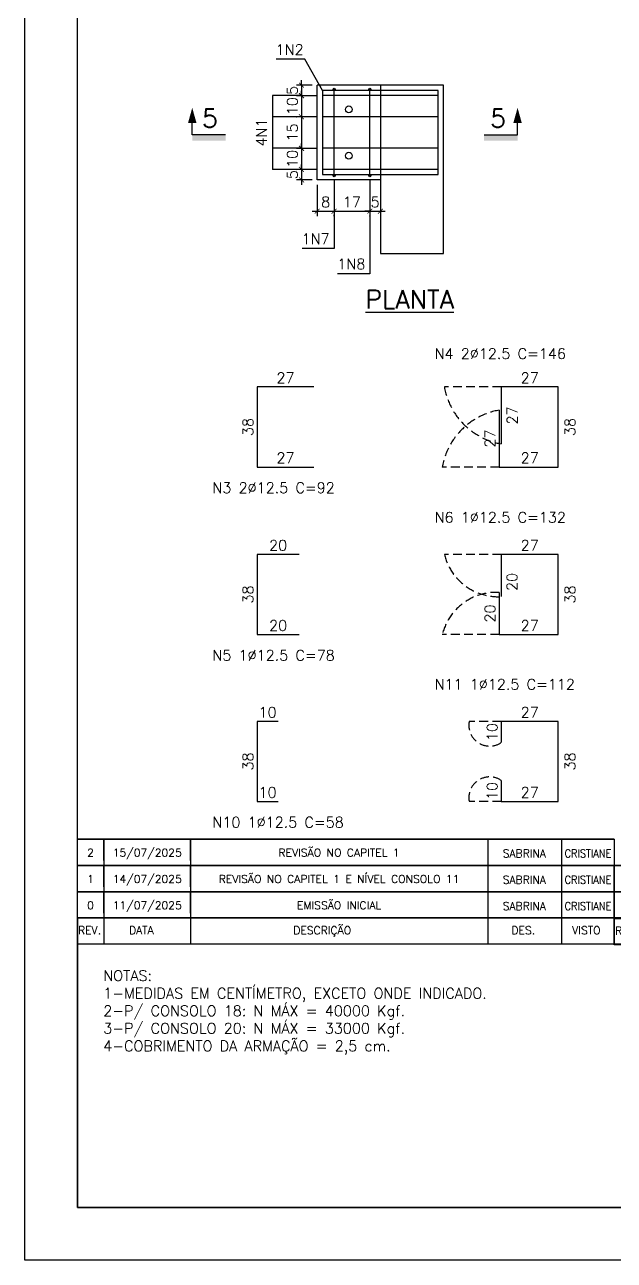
# Model space of a CAD drawing. Header units: centimetres. Extents: x 1658 to 27871, y 8240 to 11444.
# Drawn here: x 12168 to 13008, y 8294 to 10054 of the extents above; entities that cross this region are included whole.
import ezdxf
from ezdxf.enums import TextEntityAlignment as Align

# ---------------------------------------------------------------- set-up
doc = ezdxf.new("R2010")
doc.units = ezdxf.units.CM
doc.header["$LTSCALE"] = 50
doc.header["$MEASUREMENT"] = 0
doc.header["$PDMODE"] = 67
doc.linetypes.add('HIDDEN', pattern=[0.375, 0.25, -0.125])
for name, color, linetype in [('FORMATO-PRECON', 2, 'Continuous'), ('HACHURAS-PRECON', 1, 'Continuous'), ('IND- CORTE-PRECON', 4, 'Continuous'), ('LINHA-01-PRECON', 1, 'Continuous'), ('LINHA-02-PRECON', 2, 'Continuous'), ('LINHA-04-PRECON', 4, 'Continuous'), ('TEXTO-35-PRECON', 5, 'Continuous'), ('X1', 2, 'Continuous')]:
    doc.layers.add(name, color=color, linetype=linetype)
doc.styles.add('PRECON-ROMANS', font='romans.shx')
doc.styles.add('ROMANS', font='ROMANS.SHX', dxfattribs={"oblique": 15, "height": 3})
doc.styles.get("Standard").update_dxf_attribs({"font": 'romans.shx'})
doc.dimstyles.new('ESC50-50', dxfattribs={"dimscale": 50, "dimtxt": 0.2, "dimasz": 0.15, "dimexe": 0.15, "dimexo": 0.15, "dimgap": 0.08, "dimtad": 1, "dimdec": 1, "dimzin": 12, "dimdsep": 46, "dimtxsty": 'Standard', "dimblk": 'ARCHTICK', "dimcen": 0.09, "dimdle": 0.15, "dimclrd": 256, "dimclre": 256, "dimclrt": 2, "dimazin": 3, "dimtfac": 1, "dimtdec": 1, "dimtmove": 1, "dimatfit": 2, "dimfxl": 0.15, "dimtolj": 1, "dimtzin": 0, "dimarcsym": 0})
doc.dimstyles.new('ESC75-25', dxfattribs={"dimscale": 0, "dimtxt": 15, "dimasz": 7, "dimexe": 7, "dimexo": 7, "dimgap": 5.5, "dimtad": 1, "dimdec": 1, "dimlfac": 0.333333, "dimdsep": 46, "dimtxsty": 'Standard', "dimblk": 'ARCHTICK', "dimcen": 0.1, "dimdle": 7, "dimclrd": 256, "dimclre": 256, "dimclrt": 2, "dimadec": 0, "dimazin": 0, "dimtfac": 1, "dimtdec": 1, "dimtix": 1, "dimtmove": 2, "dimatfit": 3, "dimfxl": 1, "dimarcsym": 0})

# ---------------------------------------------------------------- blocks, each defined once
blk = doc.blocks.new('A$C2E607E54')
at = {"layer": 'FORMATO-PRECON'}
blk.add_lwpolyline([(0, 4200), (2970, 4200), (2970, 0), (0, 0)], close=True, dxfattribs=at)
at = {"layer": 'FORMATO-PRECON', "color": 6}
blk.add_lwpolyline([(100, 3950), (2870, 3950), (2870, 100), (100, 100)], close=True, dxfattribs=at)
blk = doc.blocks.new('A$C6E105C5C')
at = {"layer": 'FORMATO-PRECON', "color": 6}
for q in [(1020, 50), (0, 0)]:
    blk.add_line((0, 50), q, dxfattribs=at)
at = {"layer": 'FORMATO-PRECON', "color": 3}
blk.add_lwpolyline([(0, 50), (1020, 50), (1020, 0), (0, 0)], close=True, dxfattribs=at)
at = {"layer": 'FORMATO-PRECON', "color": 1}
for points in [[(50, 50), (50, 0)], [(215, 50), (215, 0)], [(780, 50), (780, 0)], [(920, 50), (920, 0)]]:
    blk.add_lwpolyline(points, dxfattribs=at)
at = {"layer": 'FORMATO-PRECON', "style": 'ROMANS'}
for s, p in [('REV.', (1.3, 19.2)), ('DATA', (98.1, 19.2)), ('DESCRIÇÃO', (410.2, 19.2)), ('DES.', (824.6, 19.2)), ('VISTO', (940, 19.2))]:
    blk.add_text(s, height=15, dxfattribs=at).set_placement(p)
blk = doc.blocks.new('REV-A3-V')
at = {"layer": 'FORMATO-PRECON', "color": 1}
for p, q in [((780, 50), (780, 9.1)), ((920, 50), (920, 9.1))]:
    blk.add_line(p, q, dxfattribs=at)
for points in [[(1020, 50), (0, 50)], [(50, 9.1), (50, 50)], [(50, 50), (50, 0)], [(215, 9.1), (215, 50)], [(215, 50), (215, 0)], [(780, 50), (780, 0)], [(920, 50), (920, 0)]]:
    blk.add_lwpolyline(points, dxfattribs=at)
blk.add_lwpolyline([(1020, 0), (0, 0), (0, 50), (1020, 50)], close=True, dxfattribs=at)
at = {"layer": 'FORMATO-PRECON', "color": 2, "style": 'PRECON-ROMANS', "flags": 12}
for p in [(24.8, 24), (132.8, 24), (497.2, 24)]:
    blk.add_attdef('X', text='', height=15, dxfattribs=at).set_placement(p, align=Align.MIDDLE_CENTER)
at = {"layer": 'FORMATO-PRECON', "style": 'PRECON-ROMANS', "flags": 12}
for p in [(849.1, 22.6), (970, 22.6)]:
    blk.add_attdef('X', text='', height=15, dxfattribs=at).set_placement(p, align=Align.MIDDLE_CENTER)
blk = doc.blocks.new('_ArchTick')
at = {"color": 0, "linetype": 'ByBlock', "const_width": 0.15}
blk.add_lwpolyline([(-0.5, -0.5), (0.5, 0.5)], dxfattribs=at)
blk = doc.blocks.new('*D369')
at = {"layer": 'Defpoints', "color": 0, "transparency": 16777216}
for p in [(12585.1, 9967.6), (12562.7, 9952.6), (12592.6, 9952.6)]:
    blk.add_point(p, dxfattribs=at)
at = {"layer": 'LINHA-01-PRECON', "lineweight": -2, "transparency": 16777216}
for p, q in [((12578.1, 9967.6), (12555.7, 9967.6)), ((12562.7, 9967.6), (12562.7, 9974.6)), ((12562.7, 9967.6), (12562.7, 9952.6)), ((12585.6, 9952.6), (12555.7, 9952.6)), ((12562.7, 9952.6), (12562.7, 9945.6))]:
    blk.add_line(p, q, dxfattribs=at)
at = {"layer": 'LINHA-01-PRECON', "lineweight": -2, "transparency": 16777216, "xscale": 7, "yscale": 7, "zscale": 7}
for p, rotation in [((12562.7, 9967.6), 270), ((12562.7, 9952.6), 90)]:
    blk.add_blockref('_ArchTick', p, dxfattribs=dict(at, rotation=rotation))
at = {"layer": 'LINHA-01-PRECON', "color": 2, "transparency": 16777216, "insert": (12549.7, 9960.1), "char_height": 15, "attachment_point": 5, "rotation": 90}
blk.add_mtext('5', dxfattribs=at)
blk = doc.blocks.new('*D362')
at = {"layer": 'Defpoints', "color": 0, "transparency": 16777216}
for p in [(12592.6, 9952.6), (12562.7, 9922.6), (12592.6, 9922.6)]:
    blk.add_point(p, dxfattribs=at)
at = {"layer": 'LINHA-01-PRECON', "lineweight": -2, "transparency": 16777216}
for p, q in [((12585.6, 9952.6), (12555.7, 9952.6)), ((12562.7, 9952.6), (12562.7, 9959.6)), ((12562.7, 9952.6), (12562.7, 9922.6)), ((12585.6, 9922.6), (12555.7, 9922.6)), ((12562.7, 9922.6), (12562.7, 9915.6))]:
    blk.add_line(p, q, dxfattribs=at)
at = {"layer": 'LINHA-01-PRECON', "lineweight": -2, "transparency": 16777216, "xscale": 7, "yscale": 7, "zscale": 7}
for p, rotation in [((12562.7, 9952.6), 270), ((12562.7, 9922.6), 90)]:
    blk.add_blockref('_ArchTick', p, dxfattribs=dict(at, rotation=rotation))
at = {"layer": 'LINHA-01-PRECON', "color": 2, "transparency": 16777216, "insert": (12549.7, 9937.6), "char_height": 15, "attachment_point": 5, "rotation": 90}
blk.add_mtext('10', dxfattribs=at)
blk = doc.blocks.new('*D363')
at = {"layer": 'Defpoints', "color": 0, "transparency": 16777216}
for p in [(12592.6, 9847.6), (12562.7, 9832.6), (12585.1, 9832.6)]:
    blk.add_point(p, dxfattribs=at)
at = {"layer": 'LINHA-01-PRECON', "lineweight": -2, "transparency": 16777216}
for p, q in [((12562.7, 9847.6), (12562.7, 9854.6)), ((12585.6, 9847.6), (12555.7, 9847.6)), ((12562.7, 9847.6), (12562.7, 9832.6)), ((12578.1, 9832.6), (12555.7, 9832.6)), ((12562.7, 9832.6), (12562.7, 9825.6))]:
    blk.add_line(p, q, dxfattribs=at)
at = {"layer": 'LINHA-01-PRECON', "lineweight": -2, "transparency": 16777216, "xscale": 7, "yscale": 7, "zscale": 7}
for p, rotation in [((12562.7, 9847.6), 270), ((12562.7, 9832.6), 90)]:
    blk.add_blockref('_ArchTick', p, dxfattribs=dict(at, rotation=rotation))
at = {"layer": 'LINHA-01-PRECON', "color": 2, "transparency": 16777216, "insert": (12549.7, 9840.1), "char_height": 15, "attachment_point": 5, "rotation": 90}
blk.add_mtext('5', dxfattribs=at)
blk = doc.blocks.new('*D359')
at = {"layer": 'Defpoints', "color": 0, "transparency": 16777216}
for p in [(12609.1, 9838.6), (12585.1, 9832.6), (12609.1, 9788.1)]:
    blk.add_point(p, dxfattribs=at)
at = {"layer": 'LINHA-01-PRECON', "lineweight": -2, "transparency": 16777216}
for p, q in [((12585.1, 9825.6), (12585.1, 9781.1)), ((12609.1, 9831.6), (12609.1, 9781.1)), ((12578.1, 9788.1), (12616.1, 9788.1))]:
    blk.add_line(p, q, dxfattribs=at)
at = {"layer": 'LINHA-01-PRECON', "lineweight": -2, "transparency": 16777216, "xscale": 7, "yscale": 7, "zscale": 7, "rotation": 180}
blk.add_blockref('_ArchTick', (12585.1, 9788.1), dxfattribs=at)
at = {"layer": 'LINHA-01-PRECON', "lineweight": -2, "transparency": 16777216, "xscale": 7, "yscale": 7, "zscale": 7}
blk.add_blockref('_ArchTick', (12609.1, 9788.1), dxfattribs=at)
at = {"layer": 'LINHA-01-PRECON', "color": 2, "transparency": 16777216, "insert": (12597.1, 9801.1), "char_height": 15, "attachment_point": 5}
blk.add_mtext('8', dxfattribs=at)
blk = doc.blocks.new('*D360')
at = {"layer": 'Defpoints', "color": 0, "transparency": 16777216}
for p in [(12609.1, 9838.6), (12660.1, 9838.6), (12660.1, 9788.1)]:
    blk.add_point(p, dxfattribs=at)
at = {"layer": 'LINHA-01-PRECON', "lineweight": -2, "transparency": 16777216}
for p, q in [((12609.1, 9831.6), (12609.1, 9781.1)), ((12660.1, 9831.6), (12660.1, 9781.1)), ((12602.1, 9788.1), (12667.1, 9788.1))]:
    blk.add_line(p, q, dxfattribs=at)
at = {"layer": 'LINHA-01-PRECON', "lineweight": -2, "transparency": 16777216, "xscale": 7, "yscale": 7, "zscale": 7, "rotation": 180}
blk.add_blockref('_ArchTick', (12609.1, 9788.1), dxfattribs=at)
at = {"layer": 'LINHA-01-PRECON', "lineweight": -2, "transparency": 16777216, "xscale": 7, "yscale": 7, "zscale": 7}
blk.add_blockref('_ArchTick', (12660.1, 9788.1), dxfattribs=at)
at = {"layer": 'LINHA-01-PRECON', "color": 2, "transparency": 16777216, "insert": (12634.6, 9801.1), "char_height": 15, "attachment_point": 5}
blk.add_mtext('17', dxfattribs=at)
blk = doc.blocks.new('*D361')
at = {"layer": 'Defpoints', "color": 0, "transparency": 16777216}
for p in [(12660.1, 9838.6), (12675.1, 9788.1), (12675.1, 9788.1)]:
    blk.add_point(p, dxfattribs=at)
at = {"layer": 'LINHA-01-PRECON', "lineweight": -2, "transparency": 16777216}
for p, q in [((12660.1, 9831.6), (12660.1, 9781.1)), ((12660.1, 9788.1), (12653.1, 9788.1)), ((12660.1, 9788.1), (12675.1, 9788.1)), ((12675.1, 9788.1), (12682.1, 9788.1))]:
    blk.add_line(p, q, dxfattribs=at)
at = {"layer": 'LINHA-01-PRECON', "lineweight": -2, "transparency": 16777216, "xscale": 7, "yscale": 7, "zscale": 7}
blk.add_blockref('_ArchTick', (12660.1, 9788.1), dxfattribs=at)
at = {"layer": 'LINHA-01-PRECON', "lineweight": -2, "transparency": 16777216, "xscale": 7, "yscale": 7, "zscale": 7, "rotation": 180}
blk.add_blockref('_ArchTick', (12675.1, 9788.1), dxfattribs=at)
at = {"layer": 'LINHA-01-PRECON', "color": 2, "transparency": 16777216, "insert": (12667.6, 9801.1), "char_height": 15, "attachment_point": 5}
blk.add_mtext('5', dxfattribs=at)
blk = doc.blocks.new('IND-CORTE-')
at = {"layer": 'IND- CORTE-PRECON', "color": 1}
for p, q in [((-11.2, 63.5), (-33.6, 63.5)), ((-11.2, 0), (-11.2, 63.5))]:
    blk.add_line(p, q, dxfattribs=at)
for points in [[(-33.6, 71.5), (-62.5, 63.5), (-33.6, 55.4)], [(0, 0), (-11.2, 0), (0, 63.5), (-11.2, 63.5)]]:
    blk.add_solid(points, dxfattribs=at)
at = {"layer": 'IND- CORTE-PRECON', "linetype": 'Continuous', "style": 'ROMANS', "flags": 8}
blk.add_attdef('B', (-57.7, 9.1), '', height=35, dxfattribs=at)
blk = doc.blocks.new('*D355')
at = {"layer": 'Defpoints', "color": 0, "linetype": 'Continuous', "transparency": 16777216}
for p in [(12499.4, 9537.7), (12580.4, 9537.7), (12580.4, 9537.7)]:
    blk.add_point(p, dxfattribs=at)
at = {"layer": 'LINHA-01-PRECON', "color": 2, "linetype": 'Continuous', "transparency": 16777216, "insert": (12539.9, 9550.7), "char_height": 15, "attachment_point": 5}
blk.add_mtext('27', dxfattribs=at)
blk = doc.blocks.new('*D356')
at = {"layer": 'Defpoints', "color": 0, "linetype": 'Continuous', "transparency": 16777216}
for p in [(12499.4, 9537.7), (12499.4, 9423.7), (12499.4, 9423.7)]:
    blk.add_point(p, dxfattribs=at)
at = {"layer": 'LINHA-01-PRECON', "color": 2, "linetype": 'Continuous', "transparency": 16777216, "insert": (12486.4, 9480.7), "char_height": 15, "attachment_point": 5, "rotation": 90}
blk.add_mtext('38', dxfattribs=at)
blk = doc.blocks.new('*D341')
at = {"layer": 'Defpoints', "color": 0, "linetype": 'Continuous', "transparency": 16777216}
for p in [(12499.4, 9423.7), (12580.4, 9423.7), (12580.4, 9423.7)]:
    blk.add_point(p, dxfattribs=at)
at = {"layer": 'LINHA-01-PRECON', "color": 2, "linetype": 'Continuous', "transparency": 16777216, "insert": (12539.9, 9436.7), "char_height": 15, "attachment_point": 5}
blk.add_mtext('27', dxfattribs=at)
blk = doc.blocks.new('*D342')
at = {"layer": 'Defpoints', "color": 0, "linetype": 'Continuous', "transparency": 16777216}
for p in [(12847.3, 9537.7), (12928.3, 9537.7), (12928.3, 9537.7)]:
    blk.add_point(p, dxfattribs=at)
at = {"layer": 'LINHA-01-PRECON', "color": 2, "linetype": 'Continuous', "transparency": 16777216, "insert": (12887.8, 9550.7), "char_height": 15, "attachment_point": 5}
blk.add_mtext('27', dxfattribs=at)
blk = doc.blocks.new('*D343')
at = {"layer": 'Defpoints', "color": 0, "linetype": 'Continuous', "transparency": 16777216}
for p in [(12928.3, 9537.7), (12928.3, 9423.7), (12928.3, 9423.7)]:
    blk.add_point(p, dxfattribs=at)
at = {"layer": 'LINHA-01-PRECON', "color": 2, "linetype": 'Continuous', "transparency": 16777216, "insert": (12945.2, 9480.7), "char_height": 15, "attachment_point": 5, "rotation": 90}
blk.add_mtext('38', dxfattribs=at)
blk = doc.blocks.new('*D344')
at = {"layer": 'Defpoints', "color": 0, "linetype": 'Continuous', "transparency": 16777216}
for p in [(12847.3, 9423.7), (12847.3, 9423.7), (12928.3, 9423.7)]:
    blk.add_point(p, dxfattribs=at)
at = {"layer": 'LINHA-01-PRECON', "color": 2, "linetype": 'Continuous', "transparency": 16777216, "insert": (12887.8, 9436.7), "char_height": 15, "attachment_point": 5}
blk.add_mtext('27', dxfattribs=at)
blk = doc.blocks.new('*D345')
at = {"layer": 'Defpoints', "color": 0, "linetype": 'Continuous', "transparency": 16777216}
for p in [(12844.3, 9504.7), (12844.3, 9423.7), (12844.3, 9423.7)]:
    blk.add_point(p, dxfattribs=at)
at = {"layer": 'LINHA-01-PRECON', "color": 2, "linetype": 'Continuous', "transparency": 16777216, "insert": (12831.3, 9464.2), "char_height": 15, "attachment_point": 5, "rotation": 90}
blk.add_mtext('27', dxfattribs=at)
blk = doc.blocks.new('*D346')
at = {"layer": 'Defpoints', "color": 0, "linetype": 'Continuous', "transparency": 16777216}
for p in [(12847.3, 9537.7), (12847.3, 9456.7), (12847.3, 9456.7)]:
    blk.add_point(p, dxfattribs=at)
at = {"layer": 'LINHA-01-PRECON', "color": 2, "linetype": 'Continuous', "transparency": 16777216, "insert": (12862.9, 9497.2), "char_height": 15, "attachment_point": 5, "rotation": 90}
blk.add_mtext('27', dxfattribs=at)
blk = doc.blocks.new('*D347')
at = {"layer": 'Defpoints', "color": 0, "linetype": 'Continuous', "transparency": 16777216}
for p in [(12499.4, 9299.1), (12559.4, 9299.1), (12559.4, 9299.1)]:
    blk.add_point(p, dxfattribs=at)
at = {"layer": 'LINHA-01-PRECON', "color": 2, "linetype": 'Continuous', "transparency": 16777216, "insert": (12529.4, 9312.1), "char_height": 15, "attachment_point": 5}
blk.add_mtext('20', dxfattribs=at)
blk = doc.blocks.new('*D348')
at = {"layer": 'Defpoints', "color": 0, "linetype": 'Continuous', "transparency": 16777216}
for p in [(12499.4, 9299.1), (12499.4, 9185.1), (12499.4, 9185.1)]:
    blk.add_point(p, dxfattribs=at)
at = {"layer": 'LINHA-01-PRECON', "color": 2, "linetype": 'Continuous', "transparency": 16777216, "insert": (12486.4, 9242.1), "char_height": 15, "attachment_point": 5, "rotation": 90}
blk.add_mtext('38', dxfattribs=at)
blk = doc.blocks.new('*D349')
at = {"layer": 'Defpoints', "color": 0, "linetype": 'Continuous', "transparency": 16777216}
for p in [(12499.4, 9185.1), (12559.4, 9185.1), (12559.4, 9185.1)]:
    blk.add_point(p, dxfattribs=at)
at = {"layer": 'LINHA-01-PRECON', "color": 2, "linetype": 'Continuous', "transparency": 16777216, "insert": (12529.4, 9198.1), "char_height": 15, "attachment_point": 5}
blk.add_mtext('20', dxfattribs=at)
blk = doc.blocks.new('*D350')
at = {"layer": 'Defpoints', "color": 0, "linetype": 'Continuous', "transparency": 16777216}
for p in [(12847.3, 9299.1), (12928.3, 9299.1), (12928.3, 9299.1)]:
    blk.add_point(p, dxfattribs=at)
at = {"layer": 'LINHA-01-PRECON', "color": 2, "linetype": 'Continuous', "transparency": 16777216, "insert": (12887.8, 9312.1), "char_height": 15, "attachment_point": 5}
blk.add_mtext('27', dxfattribs=at)
blk = doc.blocks.new('*D351')
at = {"layer": 'Defpoints', "color": 0, "linetype": 'Continuous', "transparency": 16777216}
for p in [(12928.3, 9299.1), (12928.3, 9185.1), (12928.3, 9185.1)]:
    blk.add_point(p, dxfattribs=at)
at = {"layer": 'LINHA-01-PRECON', "color": 2, "linetype": 'Continuous', "transparency": 16777216, "insert": (12945.2, 9242.1), "char_height": 15, "attachment_point": 5, "rotation": 90}
blk.add_mtext('38', dxfattribs=at)
blk = doc.blocks.new('*D352')
at = {"layer": 'Defpoints', "color": 0, "linetype": 'Continuous', "transparency": 16777216}
for p in [(12847.3, 9185.1), (12847.3, 9185.1), (12928.3, 9185.1)]:
    blk.add_point(p, dxfattribs=at)
at = {"layer": 'LINHA-01-PRECON', "color": 2, "linetype": 'Continuous', "transparency": 16777216, "insert": (12887.8, 9198.1), "char_height": 15, "attachment_point": 5}
blk.add_mtext('27', dxfattribs=at)
blk = doc.blocks.new('*D353')
at = {"layer": 'Defpoints', "color": 0, "linetype": 'Continuous', "transparency": 16777216}
for p in [(12844.3, 9245.1), (12844.3, 9185.1), (12844.3, 9185.1)]:
    blk.add_point(p, dxfattribs=at)
at = {"layer": 'LINHA-01-PRECON', "color": 2, "linetype": 'Continuous', "transparency": 16777216, "insert": (12831.3, 9215.1), "char_height": 15, "attachment_point": 5, "rotation": 90}
blk.add_mtext('20', dxfattribs=at)
blk = doc.blocks.new('*D354')
at = {"layer": 'Defpoints', "color": 0, "linetype": 'Continuous', "transparency": 16777216}
for p in [(12847.3, 9299.1), (12847.3, 9239.1), (12847.3, 9239.1)]:
    blk.add_point(p, dxfattribs=at)
at = {"layer": 'LINHA-01-PRECON', "color": 2, "linetype": 'Continuous', "transparency": 16777216, "insert": (12862.6, 9260.1), "char_height": 15, "attachment_point": 5, "rotation": 90}
blk.add_mtext('20', dxfattribs=at)
blk = doc.blocks.new('*D370')
at = {"layer": 'Defpoints', "color": 0, "transparency": 16777216}
for p in [(12592.6, 9922.6), (12562.7, 9877.6), (12592.6, 9877.6)]:
    blk.add_point(p, dxfattribs=at)
at = {"layer": 'LINHA-01-PRECON', "lineweight": -2, "transparency": 16777216}
for p, q in [((12562.7, 9929.6), (12562.7, 9870.6)), ((12585.6, 9922.6), (12555.7, 9922.6)), ((12585.6, 9877.6), (12555.7, 9877.6))]:
    blk.add_line(p, q, dxfattribs=at)
at = {"layer": 'LINHA-01-PRECON', "lineweight": -2, "transparency": 16777216, "xscale": 7, "yscale": 7, "zscale": 7}
for p, rotation in [((12562.7, 9922.6), 90), ((12562.7, 9877.6), 270)]:
    blk.add_blockref('_ArchTick', p, dxfattribs=dict(at, rotation=rotation))
at = {"layer": 'LINHA-01-PRECON', "color": 2, "transparency": 16777216, "insert": (12549.7, 9900.1), "char_height": 15, "attachment_point": 5, "rotation": 90}
blk.add_mtext('15', dxfattribs=at)
blk = doc.blocks.new('*D371')
at = {"layer": 'Defpoints', "color": 0, "transparency": 16777216}
for p in [(12592.6, 9877.6), (12562.7, 9847.6), (12592.6, 9847.6)]:
    blk.add_point(p, dxfattribs=at)
at = {"layer": 'LINHA-01-PRECON', "lineweight": -2, "transparency": 16777216}
for p, q in [((12585.6, 9877.6), (12555.7, 9877.6)), ((12562.7, 9877.6), (12562.7, 9884.6)), ((12562.7, 9877.6), (12562.7, 9847.6)), ((12585.6, 9847.6), (12555.7, 9847.6)), ((12562.7, 9847.6), (12562.7, 9840.6))]:
    blk.add_line(p, q, dxfattribs=at)
at = {"layer": 'LINHA-01-PRECON', "lineweight": -2, "transparency": 16777216, "xscale": 7, "yscale": 7, "zscale": 7}
for p, rotation in [((12562.7, 9877.6), 270), ((12562.7, 9847.6), 90)]:
    blk.add_blockref('_ArchTick', p, dxfattribs=dict(at, rotation=rotation))
at = {"layer": 'LINHA-01-PRECON', "color": 2, "transparency": 16777216, "insert": (12549.7, 9862.6), "char_height": 15, "attachment_point": 5, "rotation": 90}
blk.add_mtext('10', dxfattribs=at)
blk = doc.blocks.new('*D524')
at = {"layer": 'Defpoints', "color": 0, "linetype": 'Continuous', "transparency": 16777216}
for p in [(12499.4, 9061.3), (12529.4, 9061.3), (12529.4, 9061.3)]:
    blk.add_point(p, dxfattribs=at)
at = {"layer": 'LINHA-01-PRECON', "color": 2, "linetype": 'Continuous', "transparency": 16777216, "insert": (12514.4, 9074.3), "char_height": 15, "attachment_point": 5}
blk.add_mtext('10', dxfattribs=at)
blk = doc.blocks.new('*D525')
at = {"layer": 'Defpoints', "color": 0, "linetype": 'Continuous', "transparency": 16777216}
for p in [(12499.4, 9061.3), (12499.4, 8947.3), (12499.4, 8947.3)]:
    blk.add_point(p, dxfattribs=at)
at = {"layer": 'LINHA-01-PRECON', "color": 2, "linetype": 'Continuous', "transparency": 16777216, "insert": (12486.4, 9004.3), "char_height": 15, "attachment_point": 5, "rotation": 90}
blk.add_mtext('38', dxfattribs=at)
blk = doc.blocks.new('*D526')
at = {"layer": 'Defpoints', "color": 0, "linetype": 'Continuous', "transparency": 16777216}
for p in [(12499.4, 8947.3), (12529.4, 8947.3), (12529.4, 8947.3)]:
    blk.add_point(p, dxfattribs=at)
at = {"layer": 'LINHA-01-PRECON', "color": 2, "linetype": 'Continuous', "transparency": 16777216, "insert": (12514.4, 8960.3), "char_height": 15, "attachment_point": 5}
blk.add_mtext('10', dxfattribs=at)
blk = doc.blocks.new('*D527')
at = {"layer": 'Defpoints', "color": 0, "linetype": 'Continuous', "transparency": 16777216}
for p in [(12847.3, 9061.3), (12928.3, 9061.3), (12928.3, 9061.3)]:
    blk.add_point(p, dxfattribs=at)
at = {"layer": 'LINHA-01-PRECON', "color": 2, "linetype": 'Continuous', "transparency": 16777216, "insert": (12887.8, 9074.3), "char_height": 15, "attachment_point": 5}
blk.add_mtext('27', dxfattribs=at)
blk = doc.blocks.new('*D528')
at = {"layer": 'Defpoints', "color": 0, "linetype": 'Continuous', "transparency": 16777216}
for p in [(12928.3, 9061.3), (12928.3, 8947.3), (12928.3, 8947.3)]:
    blk.add_point(p, dxfattribs=at)
at = {"layer": 'LINHA-01-PRECON', "color": 2, "linetype": 'Continuous', "transparency": 16777216, "insert": (12945.2, 9004.3), "char_height": 15, "attachment_point": 5, "rotation": 90}
blk.add_mtext('38', dxfattribs=at)
blk = doc.blocks.new('*D529')
at = {"layer": 'Defpoints', "color": 0, "linetype": 'Continuous', "transparency": 16777216}
for p in [(12847.3, 8947.3), (12847.3, 8947.3), (12928.3, 8947.3)]:
    blk.add_point(p, dxfattribs=at)
at = {"layer": 'LINHA-01-PRECON', "color": 2, "linetype": 'Continuous', "transparency": 16777216, "insert": (12887.8, 8960.3), "char_height": 15, "attachment_point": 5}
blk.add_mtext('27', dxfattribs=at)
blk = doc.blocks.new('*D530')
at = {"layer": 'Defpoints', "color": 0, "linetype": 'Continuous', "transparency": 16777216}
for p in [(12847.3, 8977.3), (12847.3, 8947.3), (12847.3, 8947.3)]:
    blk.add_point(p, dxfattribs=at)
at = {"layer": 'LINHA-01-PRECON', "color": 2, "linetype": 'Continuous', "transparency": 16777216, "insert": (12834.3, 8962.3), "char_height": 15, "attachment_point": 5, "rotation": 90}
blk.add_mtext('10', dxfattribs=at)
blk = doc.blocks.new('*D531')
at = {"layer": 'Defpoints', "color": 0, "linetype": 'Continuous', "transparency": 16777216}
for p in [(12847.3, 9061.3), (12847.3, 9031.3), (12847.3, 9031.3)]:
    blk.add_point(p, dxfattribs=at)
at = {"layer": 'LINHA-01-PRECON', "color": 2, "linetype": 'Continuous', "transparency": 16777216, "insert": (12834.3, 9046.3), "char_height": 15, "attachment_point": 5, "rotation": 90}
blk.add_mtext('10', dxfattribs=at)

msp = doc.modelspace()

# ---------------------------------------------------------------- hatches: boundary and pattern name
at = {"layer": 'LINHA-01-PRECON', "linetype": 'Continuous'}
h = msp.add_hatch(color=256, dxfattribs=at)
h.dxf.hatch_style = 1
edge = h.paths.add_edge_path()
edge.add_arc((12609.13, 9961.62), 1.5, 0, 360)
h = msp.add_hatch(color=256, dxfattribs=at)
h.dxf.hatch_style = 1
edge = h.paths.add_edge_path()
edge.add_arc((12660.13, 9961.62), 1.5, 0, 360)
h = msp.add_hatch(color=256, dxfattribs=at)
h.dxf.hatch_style = 1
edge = h.paths.add_edge_path()
edge.add_arc((12609.13, 9838.62), 1.5, 0, 360)
h = msp.add_hatch(color=256, dxfattribs=at)
h.dxf.hatch_style = 1
edge = h.paths.add_edge_path()
edge.add_arc((12660.13, 9838.62), 1.5, 0, 360)

# ---------------------------------------------------------------- linework, layer by layer
at = {"layer": 'FORMATO-PRECON', "color": 6}
msp.add_lwpolyline([(14320.86, 8743.94), (12243.36, 8743.94), (12243.36, 8368.94), (14320.86, 8368.94)], close=True, dxfattribs=at)
at = {"layer": 'LINHA-01-PRECON', "linetype": 'HIDDEN'}
for p, q in [((12847.32, 9537.72), (12766.32, 9537.72)), ((12844.32, 9423.72), (12763.32, 9423.72)), ((12847.32, 9299.13), (12766.32, 9299.13)), ((12844.32, 9185.13), (12763.32, 9185.13)), ((12847.32, 9061.32), (12801.57, 9061.32)), ((12847.32, 8947.32), (12801.57, 8947.32))]:
    msp.add_line(p, q, dxfattribs=at)
at = {"layer": 'LINHA-01-PRECON', "linetype": 'Continuous'}
for centre in [(12609.13, 9961.62), (12660.13, 9961.62), (12609.13, 9838.62), (12660.13, 9838.62)]:
    msp.add_circle(centre, 1.5, dxfattribs=at)
at = {"layer": 'LINHA-01-PRECON', "linetype": 'HIDDEN'}
for centre, radius, start, end in [((12864.42, 9554.83), 99.59, 189.89105, 260.10895), ((12861.42, 9406.61), 99.59, 99.89105, 170.10895), ((12843.15, 9318.18), 79.16, 193.92471, 273.01758), ((12840.15, 9166.08), 79.16, 86.98242, 166.07529), ((12830.8, 9056.01), 29.71, 169.70561, 303.78463), ((12830.8, 8952.63), 29.71, 56.21537, 190.29439)]:
    msp.add_arc(centre, radius, start, end, dxfattribs=at)
at = {"layer": 'LINHA-02-PRECON'}
for p, q in [((12675.13, 9967.62), (12585.13, 9967.62)), ((12585.13, 9832.62), (12585.13, 9967.62)), ((12675.13, 9967.62), (12675.13, 9727.62)), ((12765.13, 9967.62), (12675.13, 9967.62)), ((12765.13, 9727.62), (12765.13, 9967.62)), ((12675.13, 9832.62), (12585.13, 9832.62)), ((12675.13, 9727.62), (12765.13, 9727.62)), ((12765.13, 9727.62), (12765.13, 9727.62))]:
    msp.add_line(p, q, dxfattribs=at)
for centre in [(12630.13, 9933.12), (12630.13, 9867.12)]:
    msp.add_circle(centre, 4.8, dxfattribs=at)
at = {"layer": 'LINHA-04-PRECON'}
for p, q in [((12609.13, 9840.12), (12609.13, 9960.12)), ((12660.13, 9840.12), (12660.13, 9960.12)), ((12757.63, 9952.62), (12592.63, 9952.62)), ((12757.63, 9922.62), (12592.63, 9922.62)), ((12757.63, 9877.62), (12592.63, 9877.62)), ((12757.63, 9847.62), (12592.63, 9847.62))]:
    msp.add_line(p, q, dxfattribs=at)
msp.add_lwpolyline([(12757.63, 9960.12), (12592.63, 9960.12), (12592.63, 9840.12), (12757.63, 9840.12)], close=True, dxfattribs=at)
for points in [[(12580.43, 9537.72), (12499.43, 9537.72), (12499.43, 9423.72), (12580.43, 9423.72)], [(12844.32, 9504.72), (12844.32, 9423.72), (12928.32, 9423.72), (12928.32, 9537.72), (12847.32, 9537.72), (12847.32, 9456.72)], [(12559.43, 9299.13), (12499.43, 9299.13), (12499.43, 9185.13), (12559.43, 9185.13)], [(12844.32, 9245.13), (12844.32, 9185.13), (12928.32, 9185.13), (12928.32, 9299.13), (12847.32, 9299.13), (12847.32, 9239.13)], [(12529.43, 9061.32), (12499.43, 9061.32), (12499.43, 8947.32), (12529.43, 8947.32)], [(12847.32, 8977.32), (12847.32, 8947.32), (12928.32, 8947.32), (12928.32, 9061.32), (12847.32, 9061.32), (12847.32, 9031.32)]]:
    msp.add_lwpolyline(points, dxfattribs=at)

# ---------------------------------------------------------------- block references
at = {"color": 1}
ref = msp.add_blockref('REV-A3-V', (12243.36, 8856.44), dxfattribs=dict(at, xscale=0.749999976233481, yscale=0.749999976233481, zscale=0.749999976233481))
ref.add_attrib('X', '2', dxfattribs={"layer": 'FORMATO-PRECON', "color": 2, "height": 11.25, "rotation": 360, "style": 'PRECON-ROMANS', "flags": 12}).set_placement((12261.92, 8874.46), align=Align.MIDDLE_CENTER)
ref.add_attrib('X', '15/07/2025', dxfattribs={"layer": 'FORMATO-PRECON', "color": 2, "height": 11.25, "rotation": 360, "style": 'PRECON-ROMANS', "flags": 12}).set_placement((12342.94, 8874.46), align=Align.MIDDLE_CENTER)
ref.add_attrib('X', 'REVISÃO NO CAPITEL 1', dxfattribs={"layer": 'FORMATO-PRECON', "color": 2, "height": 11.25, "rotation": 360, "style": 'PRECON-ROMANS', "flags": 12}).set_placement((12616.27, 8874.46), align=Align.MIDDLE_CENTER)
ref.add_attrib('X', 'SABRINA', dxfattribs={"layer": 'FORMATO-PRECON', "height": 11.25, "rotation": 360, "style": 'PRECON-ROMANS', "flags": 12}).set_placement((12880.2, 8873.36), align=Align.MIDDLE_CENTER)
ref.add_attrib('X', 'CRISTIANE', dxfattribs={"layer": 'FORMATO-PRECON', "height": 11.25, "rotation": 360, "style": 'PRECON-ROMANS', "width": 0.9, "flags": 12}).set_placement((12970.88, 8873.36), align=Align.MIDDLE_CENTER)
ref = msp.add_blockref('REV-A3-V', (12243.36, 8818.94), dxfattribs=dict(at, xscale=0.749999976233481, yscale=0.749999976233481, zscale=0.749999976233481, rotation=359.9999999942736))
ref.add_attrib('X', '1', dxfattribs={"layer": 'FORMATO-PRECON', "color": 2, "height": 11.25, "rotation": 360, "style": 'PRECON-ROMANS', "flags": 12}).set_placement((12261.92, 8836.96), align=Align.MIDDLE_CENTER)
ref.add_attrib('X', '14/07/2025', dxfattribs={"layer": 'FORMATO-PRECON', "color": 2, "height": 11.25, "rotation": 360, "style": 'PRECON-ROMANS', "flags": 12}).set_placement((12342.94, 8836.96), align=Align.MIDDLE_CENTER)
ref.add_attrib('X', 'REVISÃO NO CAPITEL 1 E NÍVEL CONSOLO 11', dxfattribs={"layer": 'FORMATO-PRECON', "color": 2, "height": 11.25, "rotation": 360, "style": 'PRECON-ROMANS', "flags": 12}).set_placement((12616.27, 8836.96), align=Align.MIDDLE_CENTER)
ref.add_attrib('X', 'SABRINA', dxfattribs={"layer": 'FORMATO-PRECON', "height": 11.25, "rotation": 360, "style": 'PRECON-ROMANS', "flags": 12}).set_placement((12880.2, 8835.86), align=Align.MIDDLE_CENTER)
ref.add_attrib('X', 'CRISTIANE', dxfattribs={"layer": 'FORMATO-PRECON', "height": 11.25, "rotation": 360, "style": 'PRECON-ROMANS', "width": 0.9, "flags": 12}).set_placement((12970.88, 8835.86), align=Align.MIDDLE_CENTER)
ref = msp.add_blockref('REV-A3-V', (13008.36, 8818.94), dxfattribs=dict(at, xscale=0.749999976233481, yscale=0.749999976233481, zscale=0.749999976233481))
ref.add_attrib('X', '4', dxfattribs={"layer": 'FORMATO-PRECON', "color": 2, "height": 11.25, "rotation": 360, "style": 'PRECON-ROMANS', "flags": 12}).set_placement((13026.92, 8836.96), align=Align.MIDDLE_CENTER)
ref.add_attrib('X', '21/07/2025', dxfattribs={"layer": 'FORMATO-PRECON', "color": 2, "height": 11.25, "rotation": 360, "style": 'PRECON-ROMANS', "flags": 12}).set_placement((13107.94, 8836.96), align=Align.MIDDLE_CENTER)
ref.add_attrib('X', 'REVISÃO NA FOLHA 8/8', dxfattribs={"layer": 'FORMATO-PRECON', "color": 2, "height": 11.25, "rotation": 360, "style": 'PRECON-ROMANS', "flags": 12}).set_placement((13381.27, 8836.96), align=Align.MIDDLE_CENTER)
ref.add_attrib('X', 'SABRINA', dxfattribs={"layer": 'FORMATO-PRECON', "height": 11.25, "rotation": 360, "style": 'PRECON-ROMANS', "flags": 12}).set_placement((13645.2, 8835.86), align=Align.MIDDLE_CENTER)
ref.add_attrib('X', 'KARLA', dxfattribs={"layer": 'FORMATO-PRECON', "height": 11.25, "rotation": 360, "style": 'PRECON-ROMANS', "width": 0.9, "flags": 12}).set_placement((13735.88, 8835.86), align=Align.MIDDLE_CENTER)
ref = msp.add_blockref('REV-A3-V', (12243.36, 8781.44), dxfattribs=dict(at, xscale=0.749999976233481, yscale=0.749999976233481, zscale=0.749999976233481, rotation=359.9999999942736))
ref.add_attrib('X', '0', dxfattribs={"layer": 'FORMATO-PRECON', "color": 2, "height": 11.25, "rotation": 360, "style": 'PRECON-ROMANS', "flags": 12}).set_placement((12261.92, 8799.46), align=Align.MIDDLE_CENTER)
ref.add_attrib('X', '11/07/2025', dxfattribs={"layer": 'FORMATO-PRECON', "color": 2, "height": 11.25, "rotation": 360, "style": 'PRECON-ROMANS', "flags": 12}).set_placement((12342.94, 8799.46), align=Align.MIDDLE_CENTER)
ref.add_attrib('X', 'EMISSÃO INICIAL', dxfattribs={"layer": 'FORMATO-PRECON', "color": 2, "height": 11.25, "rotation": 360, "style": 'PRECON-ROMANS', "flags": 12}).set_placement((12616.27, 8799.46), align=Align.MIDDLE_CENTER)
ref.add_attrib('X', 'SABRINA', dxfattribs={"layer": 'FORMATO-PRECON', "height": 11.25, "rotation": 360, "style": 'PRECON-ROMANS', "flags": 12}).set_placement((12880.2, 8798.36), align=Align.MIDDLE_CENTER)
ref.add_attrib('X', 'CRISTIANE', dxfattribs={"layer": 'FORMATO-PRECON', "height": 11.25, "rotation": 360, "style": 'PRECON-ROMANS', "width": 0.9, "flags": 12}).set_placement((12970.88, 8798.36), align=Align.MIDDLE_CENTER)
ref = msp.add_blockref('REV-A3-V', (13008.36, 8781.44), dxfattribs=dict(at, xscale=0.749999976233481, yscale=0.749999976233481, zscale=0.749999976233481))
ref.add_attrib('X', '3', dxfattribs={"layer": 'FORMATO-PRECON', "color": 2, "height": 11.25, "rotation": 360, "style": 'PRECON-ROMANS', "flags": 12}).set_placement((13026.92, 8799.46), align=Align.MIDDLE_CENTER)
ref.add_attrib('X', '18/07/2025', dxfattribs={"layer": 'FORMATO-PRECON', "color": 2, "height": 11.25, "rotation": 360, "style": 'PRECON-ROMANS', "flags": 12}).set_placement((13107.94, 8799.46), align=Align.MIDDLE_CENTER)
ref.add_attrib('X', 'REVISÃO NA FOLHA 6/8 E 8/8', dxfattribs={"layer": 'FORMATO-PRECON', "color": 2, "height": 11.25, "rotation": 360, "style": 'PRECON-ROMANS', "flags": 12}).set_placement((13381.27, 8799.46), align=Align.MIDDLE_CENTER)
ref.add_attrib('X', 'FERNANDA', dxfattribs={"layer": 'FORMATO-PRECON', "height": 11.25, "rotation": 360, "style": 'PRECON-ROMANS', "flags": 12}).set_placement((13645.2, 8798.36), align=Align.MIDDLE_CENTER)
ref.add_attrib('X', 'ANDREIA', dxfattribs={"layer": 'FORMATO-PRECON', "height": 11.25, "rotation": 360, "style": 'PRECON-ROMANS', "width": 0.9, "flags": 12}).set_placement((13735.88, 8798.36), align=Align.MIDDLE_CENTER)
at = {"color": 1, "xscale": 0.749999976233481, "yscale": 0.749999976233481, "zscale": 0.749999976233481, "rotation": 359.9999999942736}
msp.add_blockref('A$C6E105C5C', (12243.36, 8743.94), dxfattribs=at)
at = {"color": 1, "xscale": 0.749999976233481, "yscale": 0.749999976233481, "zscale": 0.749999976233481}
msp.add_blockref('A$C6E105C5C', (13008.36, 8743.19), dxfattribs=at)
at = {"layer": 'HACHURAS-PRECON', "xscale": 0.7499999999999996, "yscale": 0.7499999999999996, "zscale": 0.7499999999999996}
msp.add_blockref('A$C2E607E54', (12168.36, 8293.94), dxfattribs=at)
at = {"layer": 'TEXTO-35-PRECON', "linetype": 'ByBlock'}
ref = msp.add_blockref('IND-CORTE-', (12454.67, 9888.45), dxfattribs=dict(at, xscale=-0.75, yscale=0.75, zscale=0.75, rotation=90))
ref.add_attrib('B', '5', (12421, 9907.36), dxfattribs={"layer": 'IND- CORTE-PRECON', "color": 5, "linetype": 'Continuous', "height": 26.25, "style": 'ROMANS', "flags": 8})
ref = msp.add_blockref('IND-CORTE-', (12822.94, 9888.45), dxfattribs=dict(at, xscale=0.75, yscale=0.75, zscale=0.75, rotation=270))
ref.add_attrib('B', '5', (12831.61, 9907.36), dxfattribs={"layer": 'IND- CORTE-PRECON', "color": 5, "linetype": 'Continuous', "height": 26.25, "style": 'ROMANS', "flags": 8})

# ---------------------------------------------------------------- texts
at = {"layer": 'LINHA-01-PRECON', "color": 2, "linetype": 'Continuous', "char_height": 15, "attachment_point": 5}
for s, insert in [('1N2', (12545.82, 10018.1)), ('1N7', (12582.74, 9748.77)), ('1N8', (12633.74, 9712.96))]:
    msp.add_mtext(s, dxfattribs=dict(at, insert=insert))
at = {"layer": 'LINHA-01-PRECON', "color": 2, "linetype": 'Continuous', "insert": (12505.75, 9900.12), "char_height": 15, "attachment_point": 5, "rotation": 90}
msp.add_mtext('4N1', dxfattribs=at)
at = {"layer": 'LINHA-01-PRECON', "color": 4, "insert": (12716.73, 9662.59), "char_height": 26.25, "attachment_point": 5}
msp.add_mtext('{\\LPLANTA}', dxfattribs=at)
at = {"layer": 'LINHA-01-PRECON', "color": 2, "insert": (12280.28, 8706.77), "char_height": 15, "attachment_point": 1}
msp.add_mtext('\\A1;{\\C3;NOTAS:\\P}1-MEDIDAS EM CENTÍMETRO, EXCETO ONDE INDICADO.{\\H2.02381x; }\\P2-P/ CONSOLO 18: N MÁX = 40000 Kgf.{\\H1.84921x; }\\P3-P/ CONSOLO 20: N MÁX = 33000 Kgf.{\\H1.90741x; }\\P4-COBRIMENTO DA ARMAÇÃO = 2,5 cm.{\\H1.88801x; }', dxfattribs=at)
at = {"layer": 'X1', "style": 'PRECON-ROMANS'}
for s, p in [('N4 2%%C12.5 C=146', (12752.32, 9577.73)), ('N3 2%%C12.5 C=92', (12435.84, 9386.69)), ('N6 1%%C12.5 C=132', (12752.32, 9344.62)), ('N5 1%%C12.5 C=78', (12435.84, 9148.1)), ('N11 1%%C12.5 C=112', (12752.32, 9106.81)), ('N10 1%%C12.5 C=58', (12435.84, 8910.29))]:
    msp.add_text(s, height=15, dxfattribs=at).set_placement(p)

# ---------------------------------------------------------------- dimensions: what is measured, and where the dimension line sits
at = {"layer": 'LINHA-01-PRECON'}
for base, p1, p2, picture, middle in [((12562.75, 9952.62), (12585.13, 9967.62), (12592.63, 9952.62), '*D369', (12549.75, 9960.12)), ((12562.75, 9922.62), (12592.63, 9952.62), (12592.63, 9922.62), '*D362', (12549.75, 9937.62)), ((12562.75, 9877.62), (12592.63, 9922.62), (12592.63, 9877.62), '*D370', (12549.75, 9900.12)), ((12562.75, 9847.62), (12592.63, 9877.62), (12592.63, 9847.62), '*D371', (12549.75, 9862.62)), ((12562.75, 9832.62), (12592.63, 9847.62), (12585.13, 9832.62), '*D363', (12549.75, 9840.12))]:
    dim = msp.add_linear_dim(base=base, p1=p1, p2=p2, angle=90, dimstyle='ESC75-25', override={"dimscale": 1}, dxfattribs=at)
    dim.commit()
    dim.dimension.update_dxf_attribs({"geometry": picture, "text_midpoint": middle})
for base, p1, p2, picture, middle in [((12609.13, 9788.1), (12585.13, 9832.62), (12609.13, 9838.62), '*D359', (12597.13, 9801.1)), ((12660.13, 9788.1), (12609.13, 9838.62), (12660.13, 9838.62), '*D360', (12634.63, 9801.1)), ((12675.13, 9788.1), (12660.13, 9838.62), (12675.13, 9788.1), '*D361', (12667.63, 9801.1))]:
    dim = msp.add_linear_dim(base=base, p1=p1, p2=p2, dimstyle='ESC75-25', override={"dimscale": 1}, dxfattribs=at)
    dim.commit()
    dim.dimension.update_dxf_attribs({"geometry": picture, "text_midpoint": middle})
at = {"layer": 'LINHA-01-PRECON', "linetype": 'Continuous'}
for base, p1, p2, picture, middle in [((12580.43, 9537.72), (12499.43, 9537.72), (12580.43, 9537.72), '*D355', (12539.93, 9550.72)), ((12928.32, 9537.72), (12847.32, 9537.72), (12928.32, 9537.72), '*D342', (12887.82, 9550.72)), ((12580.43, 9423.72), (12499.43, 9423.72), (12580.43, 9423.72), '*D341', (12539.93, 9436.72)), ((12847.32, 9423.72), (12928.32, 9423.72), (12847.32, 9423.72), '*D344', (12887.82, 9436.72)), ((12559.43, 9299.13), (12499.43, 9299.13), (12559.43, 9299.13), '*D347', (12529.43, 9312.13)), ((12928.32, 9299.13), (12847.32, 9299.13), (12928.32, 9299.13), '*D350', (12887.82, 9312.13)), ((12559.43, 9185.13), (12499.43, 9185.13), (12559.43, 9185.13), '*D349', (12529.43, 9198.13)), ((12847.32, 9185.13), (12928.32, 9185.13), (12847.32, 9185.13), '*D352', (12887.82, 9198.13)), ((12529.43, 9061.32), (12499.43, 9061.32), (12529.43, 9061.32), '*D524', (12514.43, 9074.32)), ((12928.32, 9061.32), (12847.32, 9061.32), (12928.32, 9061.32), '*D527', (12887.82, 9074.32)), ((12529.43, 8947.32), (12499.43, 8947.32), (12529.43, 8947.32), '*D526', (12514.43, 8960.32)), ((12847.32, 8947.32), (12928.32, 8947.32), (12847.32, 8947.32), '*D529', (12887.82, 8960.32))]:
    dim = msp.add_linear_dim(base=base, p1=p1, p2=p2, dimstyle='ESC75-25', override={"dimscale": 1, "dimse1": 1, "dimse2": 1, "dimsd1": 1, "dimsd2": 1}, dxfattribs=at)
    dim.commit()
    dim.dimension.update_dxf_attribs({"geometry": picture, "text_midpoint": middle})
for base, p1, p2, picture, middle in [((12499.43, 9423.72), (12499.43, 9537.72), (12499.43, 9423.72), '*D356', (12486.43, 9480.72)), ((12844.32, 9423.72), (12844.32, 9504.72), (12844.32, 9423.72), '*D345', (12831.32, 9464.22)), ((12499.43, 9185.13), (12499.43, 9299.13), (12499.43, 9185.13), '*D348', (12486.43, 9242.13)), ((12844.32, 9185.13), (12844.32, 9245.13), (12844.32, 9185.13), '*D353', (12831.32, 9215.13)), ((12499.43, 8947.32), (12499.43, 9061.32), (12499.43, 8947.32), '*D525', (12486.43, 9004.32)), ((12847.32, 8947.32), (12847.32, 8977.32), (12847.32, 8947.32), '*D530', (12834.32, 8962.32))]:
    dim = msp.add_linear_dim(base=base, p1=p1, p2=p2, angle=90, dimstyle='ESC75-25', override={"dimscale": 1, "dimse1": 1, "dimse2": 1, "dimsd1": 1, "dimsd2": 1}, dxfattribs=at)
    dim.commit()
    dim.dimension.update_dxf_attribs({"geometry": picture, "text_midpoint": middle})
for base, p1, p2, picture, middle in [((12847.32, 9456.72), (12847.32, 9537.72), (12847.32, 9456.72), '*D346', (12862.89, 9497.22)), ((12928.32, 9423.72), (12928.32, 9537.72), (12928.32, 9423.72), '*D343', (12945.24, 9480.72)), ((12847.32, 9239.13), (12847.32, 9299.13), (12847.32, 9239.13), '*D354', (12862.62, 9260.13)), ((12928.32, 9185.13), (12928.32, 9299.13), (12928.32, 9185.13), '*D351', (12945.24, 9242.13)), ((12847.32, 9031.32), (12847.32, 9061.32), (12847.32, 9031.32), '*D531', (12834.32, 9046.32)), ((12928.32, 8947.32), (12928.32, 9061.32), (12928.32, 8947.32), '*D528', (12945.24, 9004.32))]:
    dim = msp.add_linear_dim(base=base, p1=p1, p2=p2, angle=90, dimstyle='ESC75-25', override={"dimscale": 1, "dimse1": 1, "dimse2": 1, "dimsd1": 1, "dimsd2": 1}, dxfattribs=at)
    dim.commit()
    dim.dimension.update_dxf_attribs({"geometry": picture, "text_midpoint": middle, "dimtype": 160})

# ---------------------------------------------------------------- leaders
at = {"layer": 'LINHA-01-PRECON'}
for points in [[(12592.63, 9960.12), (12567.57, 10004.37), (12526.54, 10004.37)], [(12562.75, 9952.62), (12521.25, 9952.62), (12521.25, 9847.62)], [(12562.75, 9922.62), (12521.25, 9922.62)], [(12562.75, 9877.62), (12521.25, 9877.62)], [(12562.75, 9847.62), (12521.25, 9847.62)], [(12609.13, 9788.1), (12609.13, 9734.89), (12563.63, 9734.89)], [(12660.13, 9788.1), (12660.13, 9699.07), (12614.16, 9699.07)]]:
    msp.add_leader(points, dimstyle='ESC50-50', override={"dimgap": 0.08, "dimtad": 1}, dxfattribs=at)

doc.saveas('drawing.dxf')
